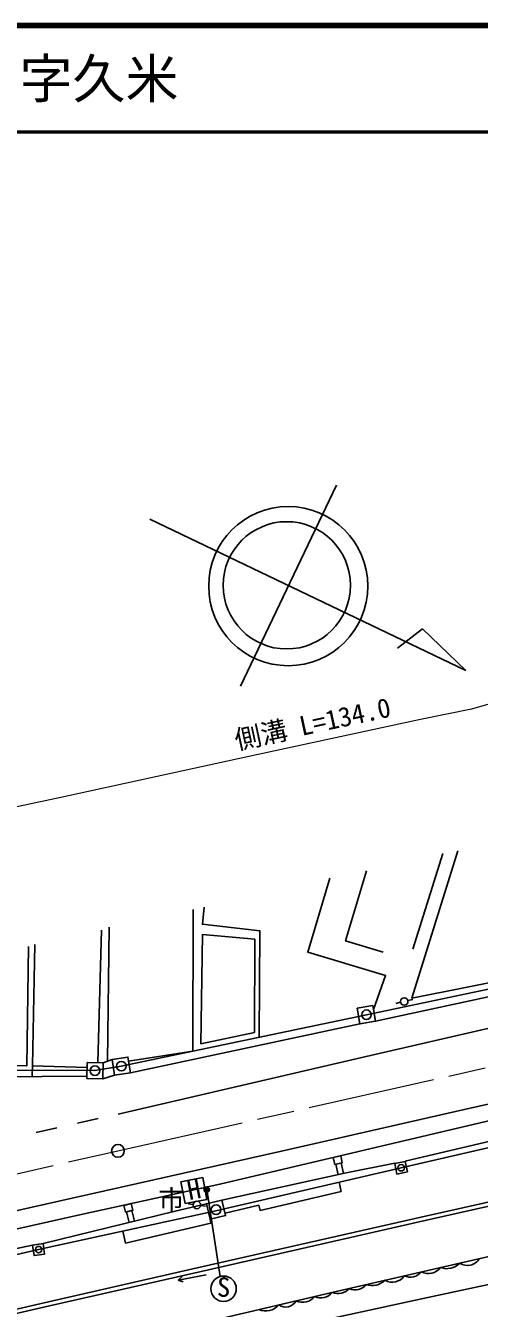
# Model space of a CAD drawing. Units: millimetres at full size, sheet at 1:1000; details may follow other scales. Extents: x 40000 to 193597266, y 20000 to 106988046.
# Drawn here: x 455617 to 498388, y 259086 to 380000 of the extents above; entities that cross this region are included whole.
import ezdxf
from ezdxf.enums import TextEntityAlignment as Align

# ---------------------------------------------------------------- set-up
doc = ezdxf.new("R2010")
doc.units = ezdxf.units.MM
doc.header["$LTSCALE"] = 1000
doc.linetypes.add('CHAIN', pattern=[18.5, 12, -1.5, 3.5, -1.5])
for name, color, linetype, lineweight in [('M-BGD', 7, 'Continuous', 25), ('M-BGD-EXST', 7, 'Continuous', 25), ('M-BMK', 2, 'CHAIN', 13), ('M-BMK-SRVR', 3, 'Continuous', 25), ('M-STR-HTXT', 7, 'Continuous', 13), ('M-STR-STRC', 7, 'Continuous', 25), ('M-TTL', 2, 'Continuous', 140), ('M-TTL-LINE', 7, 'Continuous', 50)]:
    doc.layers.add(name, color=color, linetype=linetype, lineweight=lineweight)
doc.layers.add('M-TTL-TXT', color=7, linetype='Continuous')
doc.styles.add('ＭＳ ゴシック', font='')
doc.styles.get('ＭＳ ゴシック').set_extended_font_data('MS Gothic')

msp = doc.modelspace()

# ---------------------------------------------------------------- hatches: boundary and pattern name
at = {"layer": 'M-BGD-EXST'}
msp.add_hatch(color=256, dxfattribs=at).paths.add_polyline_path([(472671, 270531, 0.41421), (472435, 270269, 0.41421), (472698, 270032, 1)])

# ---------------------------------------------------------------- linework, layer by layer
at = {"layer": 'M-BGD'}
for p, q in [((492105, 292954), (494939, 301977)), ((462427, 282238), (462758, 294723)), ((463344, 282388), (463482, 295014)), ((502615, 289193), (488613, 286155)), ((490968, 287936), (490503, 287828)), ((491650, 288093), (492115, 288200)), ((487135, 285895), (465489, 281294)), ((461404, 281801), (456229, 281950)), ((463776, 282545), (462912, 282230)), ((461390, 280970), (442236, 280826)), ((464007, 281063), (462887, 280730)), ((491402, 272958), (505216, 276203)), ((485071, 271680), (484852, 272678)), ((485579, 271791), (485360, 272789)), ((485360, 270109), (485158, 270979)), ((471414, 268873), (470941, 268931)), ((472109, 268788), (472583, 268730)), ((465365, 267189), (465121, 268181)), ((465870, 267313), (465625, 268305)), ((472644, 262250), (469996, 261749)), ((469996, 261749), (470379, 262078)), ((469996, 261749), (470473, 261582))]:
    msp.add_line(p, q, dxfattribs=at)
for points in [[(434303, 259402), (456839, 264630), (473555, 268292), (491016, 272336), (511034, 276939), (512779, 277395), (521248, 279137), (532073, 286394), (537037, 289486), (542076, 293219), (545142, 295667), (548147, 298172), (551420, 300717), (554724, 302980), (557800, 305198)], [(441462, 281551), (462149, 281493), (464633, 281919), (487744, 286764), (503266, 290031), (514015, 292389), (516742, 293607), (525740, 297702), (527194, 298703), (527772, 301540), (530416, 301939)], [(502463, 290405), (492024, 288312), (496344, 302229)], [(489320, 292663), (485774, 293722), (487747, 300326)], [(484299, 299644), (482205, 292651), (489545, 290453), (488418, 287265)], [(471396, 296674), (471370, 283332), (465318, 282389)], [(477618, 284641), (477696, 294683), (472279, 295287), (472460, 296918)], [(455873, 293195), (455723, 281935), (449881, 282013), (450036, 293664)], [(456236, 280932), (456266, 281949), (456482, 293372)], [(387226, 253014), (394666, 253969), (403618, 255542), (410497, 256806), (418295, 258391), (428015, 260552), (438675, 262968), (447233, 264884), (460845, 267930), (473909, 270787), (500070, 276947), (505992, 278308), (509693, 278250)], [(457264, 265195), (469722, 268261), (472665, 268947), (474126, 269287), (485826, 271845), (490421, 272762)], [(533557, 271694), (518254, 268253), (510323, 266537), (499152, 263948), (484900, 260671), (473104, 257918), (459508, 254794), (443412, 251192), (434786, 249192), (427844, 247851), (420013, 246565), (410977, 245027), (398982, 243042), (388048, 241277), (387844, 241226), (387199, 246350), (383798, 249577)], [(511528, 271859), (493325, 267785), (471378, 262797), (457776, 259699), (442760, 256257), (436730, 254919), (433109, 254125)], [(511615, 271468), (493413, 267395), (471466, 262407), (457865, 259309), (442848, 255867), (436816, 254529), (433195, 253735)], [(485360, 270109), (477718, 268321), (477604, 268809), (474411, 268062)], [(535515, 269290), (526625, 267234), (512487, 264186), (504687, 262496), (493078, 260005), (481095, 257417), (470990, 255158), (456277, 252024), (440946, 248681), (420552, 244627), (408690, 242565), (397719, 240813), (386149, 239335), (378830, 238419), (359654, 236018), (349394, 234854), (331178, 232973), (313014, 231766), (307305, 231553)], [(473005, 267486), (473073, 267112), (465042, 265239), (464793, 266372)], [(434348, 259915), (434332, 260216), (439698, 261397), (447821, 263250), (456274, 265054)]]:
    msp.add_lwpolyline(points, dxfattribs=at)
for points in [[(477188, 285104), (472135, 284027), (472282, 294321), (477232, 293881)], [(486876, 287373), (487135, 285895), (488613, 286155), (488354, 287632)], [(461412, 282255), (461387, 280756), (462887, 280730), (462912, 282230)], [(463776, 282545), (464007, 281063), (465489, 281294), (465258, 282776)], [(484615, 273296), (484755, 272657), (485458, 272810), (485318, 273450)], [(490428, 272728), (490623, 271748), (491604, 271943), (491408, 272924)], [(464867, 268792), (465023, 268157), (465723, 268329), (465566, 268964)], [(472665, 268947), (473005, 267486), (474466, 267827), (474126, 269287)], [(456274, 265054), (456415, 264064), (457405, 264205), (457264, 265195)]]:
    msp.add_lwpolyline(points, close=True, dxfattribs=at)
for centre, radius in [((491309, 288014), 350), ((487744, 286764), 450), ((462149, 281493), 450), ((464633, 281919), 450), ((491016, 272336), 300), ((471762, 268830), 350), ((473566, 268387), 450), ((456839, 264630), 300)]:
    msp.add_circle(centre, radius, dxfattribs=at)
for centre, radius, start, end in [((497264, 264427), 1300, 236.13757, 329.75615), ((491866, 263442), 1410, 246.84124, 319.05248), ((493579, 263814), 1450, 243.42808, 322.46564), ((495321, 264502), 1679, 249.35526, 316.53846), ((486706, 262080), 1260, 243.14759, 322.74614), ((488249, 263060), 1825, 252.798, 313.09573), ((490170, 262952), 1398, 241.1687, 324.72502), ((481741, 261113), 1456, 245.19911, 321.07625), ((483459, 261400), 1338, 244.02584, 322.24951), ((485052, 261962), 1480, 248.80004, 317.18395), ((478255, 260432), 1598, 246.22292, 320.05244), ((480131, 260345), 1142, 235.25075, 331.0246)]:
    msp.add_arc(centre, radius, start, end, dxfattribs=at)
at = {"layer": 'M-BGD-EXST'}
for p, q in [((472305, 271421), (470244, 271020)), ((470244, 271020), (470645, 268959)), ((472706, 269359), (472305, 271421)), ((473943, 262084), (472684, 270282)), ((470645, 268959), (472706, 269359))]:
    msp.add_line(p, q, dxfattribs=at)
for centre, radius in [((472684, 270282), 250), ((474274, 260934), 1200)]:
    msp.add_circle(centre, radius, dxfattribs=at)
at = {"layer": 'M-BMK'}
msp.add_lwpolyline([(423580, 264719), (464313, 273934), (505769, 283299), (510870, 284675), (515670, 286063), (518013, 286963), (523001, 289044), (527231, 291019), (530516, 292884), (534139, 294982), (537723, 297369), (539015, 298270), (555404, 310177)], dxfattribs=at)
at = {"layer": 'M-BMK-SRVR'}
for p, q in [((484923, 336676), (475858, 317733)), ((467311, 333464), (497105, 319206)), ((493039, 323154), (490667, 321316)), ((497105, 319206), (493039, 323154))]:
    msp.add_line(p, q, dxfattribs=at)
for centre, radius in [((480372, 327166), 7500), ((480234, 327243), 6000), ((464313, 273934), 600)]:
    msp.add_circle(centre, radius, dxfattribs=at)
at = {"layer": 'M-STR-HTXT'}
msp.add_lwpolyline([(538532, 334943), (526763, 328720), (514761, 322415), (507999, 319056), (502680, 317011), (497663, 315553), (492827, 314597), (476384, 311031), (458927, 307253), (437189, 302628), (426433, 300385)], dxfattribs=at)
at = {"layer": 'M-STR-STRC'}
for p, q in [((460495, 276532), (462446, 276971)), ((456593, 275654), (458544, 276093))]:
    msp.add_line(p, q, dxfattribs=at)
for points in [[(464332, 277395), (487725, 282837), (500124, 285694), (509641, 287996), (512814, 288882), (515138, 289735), (518063, 290846), (523667, 293198), (527757, 295300), (531291, 297581), (533183, 298713), (534249, 299479)], [(264521, 256484), (274661, 255123), (291578, 253122), (300728, 252223), (313519, 251489), (328080, 251192), (343967, 251346), (363244, 252183), (372765, 253006), (383540, 254253), (395072, 255828), (406535, 257771), (420714, 260665), (435687, 264009), (459998, 269465), (479721, 273892), (496132, 277637), (503813, 279361)]]:
    msp.add_lwpolyline(points, dxfattribs=at)
at = {"layer": 'M-TTL'}
msp.add_line((680000, 380000), (40000, 380000), dxfattribs=at)
at = {"layer": 'M-TTL-LINE'}
msp.add_line((40000, 370000), (680000, 370000), dxfattribs=at)

# ---------------------------------------------------------------- texts
at = {"layer": 'M-BGD-EXST', "style": 'ＭＳ ゴシック'}
for s, rotation, p in [('H', 11, (471148, 268743)), ('S', 358.508, (473619, 259642))]:
    msp.add_text(s, height=1833, rotation=rotation, dxfattribs=at).set_placement(p, align=Align.BOTTOM_LEFT)
at = {"layer": 'M-STR-HTXT', "style": 'ＭＳ ゴシック'}
msp.add_text('側溝 L=134.0', height=1833, rotation=12.211, dxfattribs=at).set_placement((475660, 311187), align=Align.BOTTOM_LEFT)
msp.add_text('市', height=1833, dxfattribs=at).set_placement((468128, 267863), align=Align.BOTTOM_LEFT)
at = {"layer": 'M-TTL-TXT', "style": 'ＭＳ ゴシック'}
msp.add_text('周南市大字櫛ヶ浜\u3000大字久米', height=3666, dxfattribs=at).set_placement((405024, 375000), align=Align.MIDDLE_LEFT)

doc.saveas('drawing.dxf')
